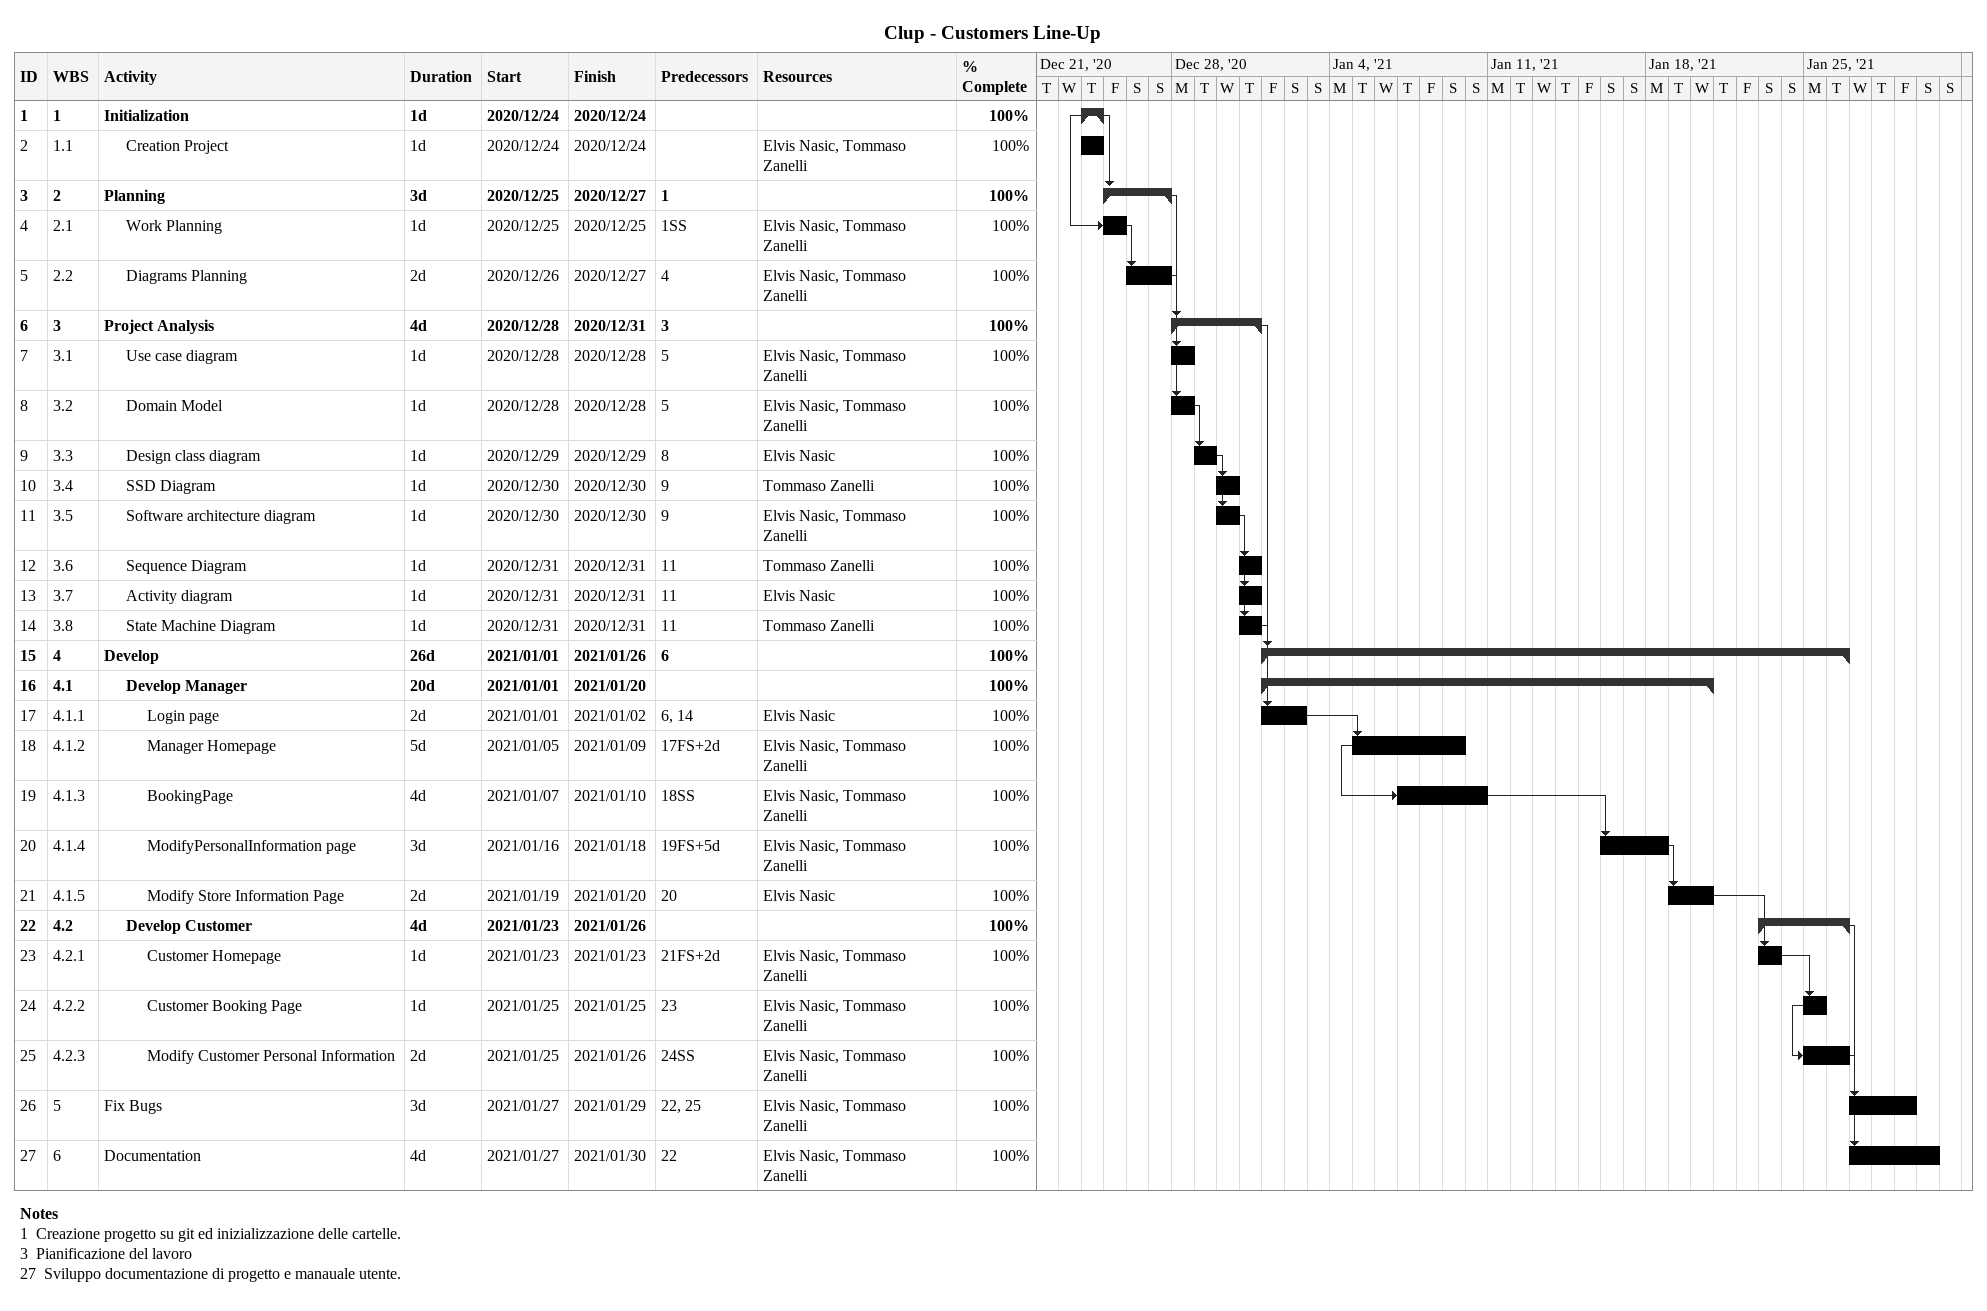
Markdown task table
Clup - Customers Line-Up

| ID | WBS | Task | Duration | Start | Finish | Predecessors | Resources | % complete |
|---|---|---|---|---|---|---|---|---|
| 1 | 1 | **Initialization** | 1d | 2020-12-24 | 2020-12-24 |  |  | 100 |
| 2 | 1.1 | Creation Project | 1d | 2020-12-24 | 2020-12-24 |  | Elvis Nasic, Tommaso Zanelli | 100 |
| 3 | 2 | **Planning** | 3d | 2020-12-25 | 2020-12-27 | 1 |  | 100 |
| 4 | 2.1 | Work Planning | 1d | 2020-12-25 | 2020-12-25 | 1SS | Elvis Nasic, Tommaso Zanelli | 100 |
| 5 | 2.2 | Diagrams Planning | 2d | 2020-12-26 | 2020-12-27 | 4 | Elvis Nasic, Tommaso Zanelli | 100 |
| 6 | 3 | **Project Analysis** | 4d | 2020-12-28 | 2020-12-31 | 3 |  | 100 |
| 7 | 3.1 | Use case diagram | 1d | 2020-12-28 | 2020-12-28 | 5 | Elvis Nasic, Tommaso Zanelli | 100 |
| 8 | 3.2 | Domain Model | 1d | 2020-12-28 | 2020-12-28 | 5 | Elvis Nasic, Tommaso Zanelli | 100 |
| 9 | 3.3 | Design class diagram | 1d | 2020-12-29 | 2020-12-29 | 8 | Elvis Nasic | 100 |
| 10 | 3.4 | SSD Diagram | 1d | 2020-12-30 | 2020-12-30 | 9 | Tommaso Zanelli | 100 |
| 11 | 3.5 | Software architecture diagram | 1d | 2020-12-30 | 2020-12-30 | 9 | Elvis Nasic, Tommaso Zanelli | 100 |
| 12 | 3.6 | Sequence Diagram | 1d | 2020-12-31 | 2020-12-31 | 11 | Tommaso Zanelli | 100 |
| 13 | 3.7 | Activity diagram | 1d | 2020-12-31 | 2020-12-31 | 11 | Elvis Nasic | 100 |
| 14 | 3.8 | State Machine Diagram | 1d | 2020-12-31 | 2020-12-31 | 11 | Tommaso Zanelli | 100 |
| 15 | 4 | **Develop** | 26d | 2021-01-01 | 2021-01-26 | 6 |  | 100 |
| 16 | 4.1 | **Develop Manager** | 20d | 2021-01-01 | 2021-01-20 |  |  | 100 |
| 17 | 4.1.1 | Login page | 2d | 2021-01-01 | 2021-01-02 | 6, 14 | Elvis Nasic | 100 |
| 18 | 4.1.2 | Manager Homepage | 5d | 2021-01-05 | 2021-01-09 | 17FS+2d | Elvis Nasic, Tommaso Zanelli | 100 |
| 19 | 4.1.3 | BookingPage | 4d | 2021-01-07 | 2021-01-10 | 18SS | Elvis Nasic, Tommaso Zanelli | 100 |
| 20 | 4.1.4 | ModifyPersonalInformation page | 3d | 2021-01-16 | 2021-01-18 | 19FS+5d | Elvis Nasic, Tommaso Zanelli | 100 |
| 21 | 4.1.5 | Modify Store Information Page | 2d | 2021-01-19 | 2021-01-20 | 20 | Elvis Nasic | 100 |
| 22 | 4.2 | **Develop Customer** | 4d | 2021-01-23 | 2021-01-26 |  |  | 100 |
| 23 | 4.2.1 | Customer Homepage | 1d | 2021-01-23 | 2021-01-23 | 21FS+2d | Elvis Nasic, Tommaso Zanelli | 100 |
| 24 | 4.2.2 | Customer Booking Page | 1d | 2021-01-25 | 2021-01-25 | 23 | Elvis Nasic, Tommaso Zanelli | 100 |
| 25 | 4.2.3 | Modify Customer Personal Information | 2d | 2021-01-25 | 2021-01-26 | 24SS | Elvis Nasic, Tommaso Zanelli | 100 |
| 26 | 5 | Fix Bugs | 3d | 2021-01-27 | 2021-01-29 | 22, 25 | Elvis Nasic, Tommaso Zanelli | 100 |
| 27 | 6 | Documentation | 4d | 2021-01-27 | 2021-01-30 | 22 | Elvis Nasic, Tommaso Zanelli | 100 |

Notes
- 1: Creazione progetto su git ed inizializzazione delle cartelle.
- 3: Pianificazione del lavoro
- 27: Sviluppo documentazione di progetto e manauale utente.
